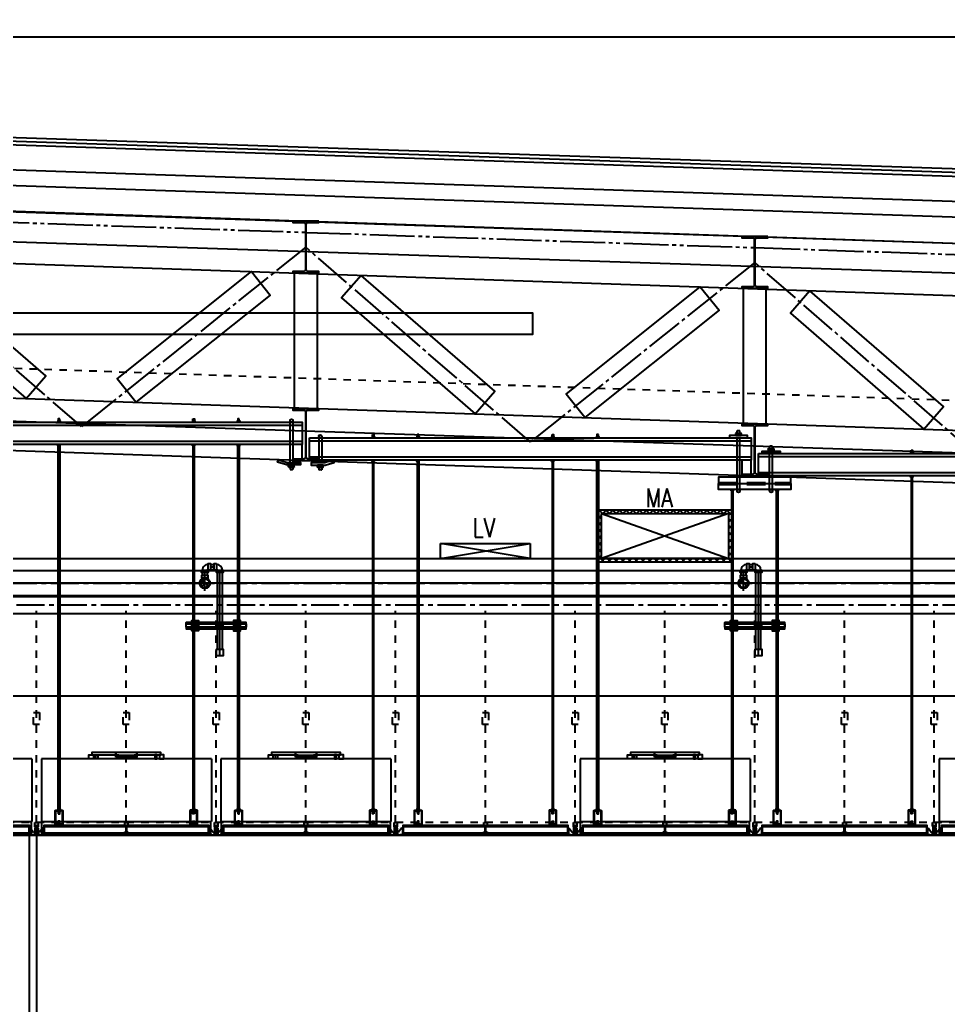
# Model space of a CAD drawing. Header units: millimetres. Extents: x -192235 to 515711, y 45168 to 947868.
# Drawn here: x 167088 to 173294, y 470063 to 476651 of the extents above; entities that cross this region are included whole.
import ezdxf
from ezdxf.enums import TextEntityAlignment as Align

# ---------------------------------------------------------------- set-up
doc = ezdxf.new("R2010")
doc.units = ezdxf.units.MM
doc.header["$LTSCALE"] = 1000
doc.header["$PDMODE"] = 1
for name, pattern in [('CENTER2', [1.125, 0.75, -0.125, 0.125, -0.125]), ('HIDDEN', [0.375, 0.25, -0.125]), ('HIDDEN2', [4.7625, 3.175, -1.5875]), ('TPH12-SEC-@20-1$0$CENTERK0', [0.65, 0.5, -0.05, 0.05, -0.05]), ('TPH12-SEC-@20-1$0$CENTERK5', [6.916, 6.667, -0.083, 0.083, -0.083]), ('TPH12-SEC-@20-1$0$DOTK1', [0.1, 0.05, -0.05]), ('TPH12-SEC-@20-1$0$PHANTOMK1', [1.415, 1, -0.083, 0.083, -0.083, 0.083, -0.083]), ('YCD-Xfa-Sec-24$0$HIDDEN', [0.375, 0.25, -0.125]), ('YCD-Xfa-Sec-24$0$HIDDEN2', [0.1875, 0.125, -0.0625])]:
    doc.linetypes.add(name, pattern=pattern)
for name, color, linetype in [('FS-LINE', 10, 'Continuous'), ('TPH12-SEC-@20-1$0$$FFU', 252, 'TPH12-SEC-@20-1$0$DOTK1'), ('TPH12-SEC-@20-1$0$H-SIN', 252, 'TPH12-SEC-@20-1$0$CENTERK5'), ('TPH12-SEC-@20-1$0$MEJI', 252, 'Continuous'), ('TPH12-SEC-@20-1$0$PT', 252, 'Continuous'), ('TPH12-SEC-@20-1$0$SIAGE1', 252, 'Continuous'), ('TPH12-SEC-@20-1$0$STEEL2', 252, 'Continuous'), ('TPH12-SEC-@20-1$0$STEEL3', 252, 'Continuous'), ('TPH12-SEC-@20-1$0$SUGATA3', 252, 'Continuous'), ('YCD-Xfa-Sec-24$0$A-C-Ceil-Hand_3-8', 2, 'Continuous'), ('YCD-Xfa-Sec-24$0$A-C-Ceiling Grid', 15, 'Continuous'), ('YCD-Xfa-Sec-24$0$Ceil-Sup-150', 3, 'Continuous'), ('YCD-Xfa-Sec-24$0$Ceil-Sup-P1001', 3, 'Continuous'), ('YCD-Xfa-Sec-24$0$FFU', 145, 'Continuous'), ('YFM1P-短$0$14P5-CSH-3-402-B$0$SH-TEXT', 4, 'Continuous'), ('YFM1P-短$0$M-FOUN', 252, 'Continuous'), ('YFM1P-短$0$M-HVAC-CMDUCT', 150, 'Continuous')]:
    doc.layers.add(name, color=color, linetype=linetype)
doc.styles.add('YFM1P-短$0$14P5-CSH-3-402-B$0$AA-TXT', font='simplex.shx', dxfattribs={"width": 0.8, "bigfont": 'CHINA.shx'})

# ---------------------------------------------------------------- blocks, each defined once
blk = doc.blocks.new('TPH12-SEC-@20-1')
at = {"layer": 'DEFPOINTS'}
for p, q in [((190000, 474600), (145000, 476100)), ((190000, 474400), (145000, 475900)), ((190000, 473200), (145000, 474700))]:
    blk.add_line(p, q, dxfattribs=at)
at = {"layer": 'TPH12-SEC-@20-1$0$$FFU'}
for p, q in [((160356.8, 474550.1), (189656.8, 473550.1)), ((167200, 471285), (167200, 472700)), ((167800, 471285), (167800, 472700)), ((168400, 471285), (168400, 472700)), ((169000, 471285), (169000, 472700)), ((169600, 471285), (169600, 472700)), ((170200, 471285), (170200, 472700)), ((170800, 471285), (170800, 472700)), ((171400, 471285), (171400, 472700)), ((172000, 471285), (172000, 472700)), ((172600, 471285), (172600, 472700)), ((173200, 471285), (173200, 472700)), ((189650, 471285), (100350, 471285)), ((189650, 471200), (100350, 471200))]:
    blk.add_line(p, q, dxfattribs=at)
for points in [[(167180, 471940), (167180, 472020), (167180, 472020), (167220, 472020), (167220, 471940)], [(167780, 471940), (167780, 472020), (167780, 472020), (167820, 472020), (167820, 471940)], [(168380, 471940), (168380, 472020), (168380, 472020), (168420, 472020), (168420, 471940)], [(168980, 471940), (168980, 472020), (168980, 472020), (169020, 472020), (169020, 471940)], [(169580, 471940), (169580, 472020), (169580, 472020), (169620, 472020), (169620, 471940)], [(170180, 471940), (170180, 472020), (170180, 472020), (170220, 472020), (170220, 471940)], [(170780, 471940), (170780, 472020), (170780, 472020), (170820, 472020), (170820, 471940)], [(171380, 471940), (171380, 472020), (171380, 472020), (171420, 472020), (171420, 471940)], [(171980, 471940), (171980, 472020), (171980, 472020), (172020, 472020), (172020, 471940)], [(172580, 471940), (172580, 472020), (172580, 472020), (172620, 472020), (172620, 471940)], [(173180, 471940), (173180, 472020), (173180, 472020), (173220, 472020), (173220, 471940)], [(167211, 471203), (167232.5, 471203), (167232.5, 471200), (167167.5, 471200), (167167.5, 471203), (167189, 471203), (167189, 471222), (167198.5, 471222), (167198.5, 471263), (167189, 471263), (167189, 471285), (167211, 471285), (167211, 471263), (167201.5, 471263), (167201.5, 471222), (167211, 471222)], [(167811, 471203), (167832.5, 471203), (167832.5, 471200), (167767.5, 471200), (167767.5, 471203), (167789, 471203), (167789, 471222), (167798.5, 471222), (167798.5, 471263), (167789, 471263), (167789, 471285), (167811, 471285), (167811, 471263), (167801.5, 471263), (167801.5, 471222), (167811, 471222)], [(168411, 471203), (168432.5, 471203), (168432.5, 471200), (168367.5, 471200), (168367.5, 471203), (168389, 471203), (168389, 471222), (168398.5, 471222), (168398.5, 471263), (168389, 471263), (168389, 471285), (168411, 471285), (168411, 471263), (168401.5, 471263), (168401.5, 471222), (168411, 471222)], [(169011, 471203), (169032.5, 471203), (169032.5, 471200), (168967.5, 471200), (168967.5, 471203), (168989, 471203), (168989, 471222), (168998.5, 471222), (168998.5, 471263), (168989, 471263), (168989, 471285), (169011, 471285), (169011, 471263), (169001.5, 471263), (169001.5, 471222), (169011, 471222)], [(169611, 471203), (169632.5, 471203), (169632.5, 471200), (169567.5, 471200), (169567.5, 471203), (169589, 471203), (169589, 471222), (169598.5, 471222), (169598.5, 471263), (169589, 471263), (169589, 471285), (169611, 471285), (169611, 471263), (169601.5, 471263), (169601.5, 471222), (169611, 471222)], [(170211, 471203), (170232.5, 471203), (170232.5, 471200), (170167.5, 471200), (170167.5, 471203), (170189, 471203), (170189, 471222), (170198.5, 471222), (170198.5, 471263), (170189, 471263), (170189, 471285), (170211, 471285), (170211, 471263), (170201.5, 471263), (170201.5, 471222), (170211, 471222)], [(170811, 471203), (170832.5, 471203), (170832.5, 471200), (170767.5, 471200), (170767.5, 471203), (170789, 471203), (170789, 471222), (170798.5, 471222), (170798.5, 471263), (170789, 471263), (170789, 471285), (170811, 471285), (170811, 471263), (170801.5, 471263), (170801.5, 471222), (170811, 471222)], [(171411, 471203), (171432.5, 471203), (171432.5, 471200), (171367.5, 471200), (171367.5, 471203), (171389, 471203), (171389, 471222), (171398.5, 471222), (171398.5, 471263), (171389, 471263), (171389, 471285), (171411, 471285), (171411, 471263), (171401.5, 471263), (171401.5, 471222), (171411, 471222)], [(172011, 471203), (172032.5, 471203), (172032.5, 471200), (171967.5, 471200), (171967.5, 471203), (171989, 471203), (171989, 471222), (171998.5, 471222), (171998.5, 471263), (171989, 471263), (171989, 471285), (172011, 471285), (172011, 471263), (172001.5, 471263), (172001.5, 471222), (172011, 471222)], [(172611, 471203), (172632.5, 471203), (172632.5, 471200), (172567.5, 471200), (172567.5, 471203), (172589, 471203), (172589, 471222), (172598.5, 471222), (172598.5, 471263), (172589, 471263), (172589, 471285), (172611, 471285), (172611, 471263), (172601.5, 471263), (172601.5, 471222), (172611, 471222)], [(173211, 471203), (173232.5, 471203), (173232.5, 471200), (173167.5, 471200), (173167.5, 471203), (173189, 471203), (173189, 471222), (173198.5, 471222), (173198.5, 471263), (173189, 471263), (173189, 471285), (173211, 471285), (173211, 471263), (173201.5, 471263), (173201.5, 471222), (173211, 471222)]]:
    blk.add_lwpolyline(points, close=True, dxfattribs=at)
at = {"layer": 'TPH12-SEC-@20-1$0$H-SIN'}
blk.add_line((84160.9, 471200), (201769.6, 471200), dxfattribs=at)
at = {"layer": 'TPH12-SEC-@20-1$0$MEJI'}
blk.add_line((193850, 476535), (146950, 476535), dxfattribs=at)
at = {"layer": 'TPH12-SEC-@20-1$0$PT'}
for p, q in [((167150, 471200), (167150, 466500)), ((167200, 471200), (167200, 466500))]:
    blk.add_line(p, q, dxfattribs=at)
at = {"layer": 'TPH12-SEC-@20-1$0$SIAGE1'}
for p, q in [((145000, 476382.9), (190650, 474861.2)), ((145000, 476277.8), (190461.5, 474762.4))]:
    blk.add_line(p, q, dxfattribs=at)
at = {"layer": 'TPH12-SEC-@20-1$0$STEEL2'}
for points in [[(169087, 475304.8), (168913, 475304.8), (168913, 475295.8), (168984, 475295.8, -0.414214), (168997, 475282.8), (168997, 474980.8, -0.414214), (168984, 474967.8), (168913, 474967.8), (168913, 474958.8), (169087, 474958.8), (169087, 474967.8), (169016, 474967.8, -0.414214), (169003, 474980.8), (169003, 475282.8, -0.414214), (169016, 475295.8), (169087, 475295.8)], [(172087, 475202.4), (171913, 475202.4), (171913, 475193.4), (171984, 475193.4, -0.414214), (171997, 475180.4), (171997, 474878.4, -0.414214), (171984, 474865.4), (171913, 474865.4), (171913, 474856.4), (172087, 474856.4), (172087, 474865.4), (172016, 474865.4, -0.414214), (172003, 474878.4), (172003, 475180.4, -0.414214), (172016, 475193.4), (172087, 475193.4)], [(169087, 474050.8), (168913, 474050.8), (168913, 474041.8), (168984, 474041.8, -0.414214), (168997, 474028.8), (168997, 473726.8, -0.414214), (168984, 473713.8), (168913, 473713.8), (168913, 473704.8), (169087, 473704.8), (169087, 473713.8), (169016, 473713.8, -0.414214), (169003, 473726.8), (169003, 474028.8, -0.414214), (169016, 474041.8), (169087, 474041.8)], [(172087, 473948.4), (171913, 473948.4), (171913, 473939.4), (171984, 473939.4, -0.414214), (171997, 473926.4), (171997, 473624.4, -0.414214), (171984, 473611.4), (171913, 473611.4), (171913, 473602.4), (172087, 473602.4), (172087, 473611.4), (172016, 473611.4, -0.414214), (172003, 473624.4), (172003, 473926.4, -0.414214), (172016, 473939.4), (172087, 473939.4)]]:
    blk.add_lwpolyline(points, format="xyb", close=True, dxfattribs=at)
at = {"layer": 'TPH12-SEC-@20-1$0$STEEL3'}
for p, q in [((160350, 475600), (189650, 474600)), ((160350, 475249.8), (189650, 474249.8)), ((160350, 474350.2), (189650, 473350.2)), ((160350, 474000), (189650, 473000))]:
    blk.add_line(p, q, dxfattribs=at)
at = {"layer": 'TPH12-SEC-@20-1$0$STEEL3', "linetype": 'TPH12-SEC-@20-1$0$PHANTOMK1', "ltscale": 0.3}
for p, q in [((166003, 475332), (168997, 475229.8)), ((169003, 475229.6), (171997, 475127.4)), ((172003, 475127.2), (174997, 475025.1))]:
    blk.add_line(p, q, dxfattribs=at)
at = {"layer": 'TPH12-SEC-@20-1$0$STEEL3', "linetype": 'TPH12-SEC-@20-1$0$CENTERK0', "ltscale": 0.5}
for p, q in [((167500, 473931.1), (166000, 475232.1)), ((169000, 475129.7), (167500, 473931.1)), ((170500, 473828.7), (169000, 475129.7)), ((172000, 475027.3), (170500, 473828.7)), ((173500, 473726.3), (172000, 475027.3))]:
    blk.add_line(p, q, dxfattribs=at)
at = {"layer": 'TPH12-SEC-@20-1$0$STEEL3'}
for points in [[(167131, 474118.8), (167262, 474269.9), (166369, 475044.4), (166238, 474893.3)], [(167863.8, 474093.8), (167738.9, 474250), (168636.2, 474967), (168761.1, 474810.7)], [(169075, 474050.8), (168925, 474050.8), (168925, 474958.8), (169075, 474958.8)], [(170131, 474016.4), (170262, 474167.5), (169369, 474942), (169238, 474790.9)], [(170863.8, 473991.4), (170738.9, 474147.6), (171636.2, 474864.6), (171761.1, 474708.4)], [(172075, 473948.4), (171925, 473948.4), (171925, 474856.4), (172075, 474856.4)], [(173131, 473914), (173262, 474065.1), (172369, 474839.6), (172238, 474688.5)]]:
    blk.add_lwpolyline(points, close=True, dxfattribs=at)
at = {"layer": 'TPH12-SEC-@20-1$0$SUGATA3'}
for p, q in [((145000, 476600), (190650, 475078.3)), ((145000, 476575), (190650, 475053.3)), ((145000, 476550), (190650, 475028.3))]:
    blk.add_line(p, q, dxfattribs=at)
blk = doc.blocks.new('YFM1P-短')
at = {"layer": 'YFM1P-短$0$M-HVAC-CMDUCT'}
h = blk.add_hatch(dxfattribs=at)
h.set_pattern_fill('ANSI37', color=256, scale=10)
h.paths.add_polyline_path([(119050, 473375), (118150, 473375), (118150, 473025), (119050, 473025)])
h.paths.add_polyline_path([(119025, 473350), (118175, 473350), (118175, 473050), (119025, 473050)], flags=16)
at = {"layer": 'YFM1P-短$0$M-FOUN'}
blk.add_line((190000, 473050), (100000, 473050), dxfattribs=at)
at = {"layer": 'YFM1P-短$0$M-FOUN', "color": 4}
for p, q in [((100000, 472885), (190000, 472885)), ((100000, 472130), (190000, 472130))]:
    blk.add_line(p, q, dxfattribs=at)
at = {"layer": 'YFM1P-短$0$M-FOUN', "color": 1}
blk.add_line((190000, 471200), (100000, 471200), dxfattribs=at)
at = {"layer": 'YFM1P-短$0$M-HVAC-CMDUCT'}
for p, q in [((118175, 473350), (119025, 473050)), ((119025, 473350), (118175, 473050)), ((120100, 473150), (119500, 473150)), ((119500, 473150), (119500, 473050)), ((119500, 473050), (120100, 473150)), ((120100, 473050), (119500, 473150)), ((120100, 473050), (120100, 473150)), ((119500, 473050), (120100, 473050))]:
    blk.add_line(p, q, dxfattribs=at)
for points in [[(119050, 473375), (118150, 473375), (118150, 473025), (119050, 473025)], [(119025, 473350), (118175, 473350), (118175, 473050), (119025, 473050)]]:
    blk.add_lwpolyline(points, close=True, dxfattribs=at)
at = {"layer": 'YFM1P-短$0$14P5-CSH-3-402-B$0$SH-TEXT', "color": 4, "style": 'YFM1P-短$0$14P5-CSH-3-402-B$0$AA-TXT', "text_generation_flag": 2, "width": 0.8}
for s, p in [('MA', (118638.7, 473455.6, 0)), ('LV', (119809.7, 473255.6, 0))]:
    blk.add_text(s, height=125, dxfattribs=at).set_placement(p, align=Align.MIDDLE_CENTER)
blk = doc.blocks.new('YCD-Xfa-Sec-24$0$Cap-4')
for p, q in [((1.76, 0), (-1.76, 0)), ((-1.9, -1.31), (-1.9, -0.18)), ((-1.9, -1.31), (-1.9, -0.18)), ((1.76, -1.49), (-1.76, -1.49)), ((1.76, -1.49), (-1.76, -1.49)), ((-1.39, -0.05), (-1.75, -0.05)), ((-1.39, -0.05), (-1.75, -0.05)), ((-1.39, -1.44), (-1.75, -1.44)), ((-1.39, -1.44), (-1.75, -1.44)), ((-1.02, -1.31), (-1.02, -0.18)), ((-1.02, -1.31), (-1.02, -0.18)), ((-0.95, -1.49), (-0.95, -3.09)), ((-0.95, -3.09), (-0.82, -3.22)), ((0.82, -3.22), (-0.82, -3.22)), ((0.53, -0.05), (-0.53, -0.05)), ((0.53, -0.05), (-0.53, -0.05)), ((0.53, -1.44), (-0.53, -1.44)), ((0.53, -1.44), (-0.53, -1.44)), ((0.82, -3.22), (0.95, -3.09)), ((0.95, -1.49), (0.95, -3.09)), ((1.02, -1.31), (1.02, -0.18)), ((1.02, -1.31), (1.02, -0.18)), ((1.39, -0.05), (1.75, -0.05)), ((1.39, -0.05), (1.75, -0.05)), ((1.39, -1.44), (1.75, -1.44)), ((1.39, -1.44), (1.75, -1.44)), ((1.9, -1.31), (1.9, -0.18)), ((1.9, -1.31), (1.9, -0.18))]:
    blk.add_line(p, q)
for centre, radius, start, end in [((-1.6, -0.27), 0.316, 120.56811, 163.207), ((-1.6, -0.27), 0.316, 120.56811, 163.207), ((-1.64, -0.33), 0.303, 111.89653, 149.5654), ((-1.64, -0.33), 0.303, 111.89653, 149.5654), ((-1.64, -1.16), 0.303, 210.4346, 248.10347), ((-1.64, -1.16), 0.303, 210.4346, 248.10347), ((-1.6, -1.22), 0.316, 196.793, 239.43189), ((-1.6, -1.22), 0.316, 196.793, 239.43189), ((-1.6, -1.26), 1.23, 61.78852, 80.11234), ((-1.6, -1.26), 1.23, 61.78852, 80.11234), ((-1.6, -0.23), 1.23, 279.88766, 298.21148), ((-1.6, -0.23), 1.23, 279.88766, 298.21148), ((-0.43, -1.46), 1.41, 94.15324, 114.87611), ((-0.43, -1.46), 1.41, 94.15324, 114.87611), ((-0.43, -0.03), 1.41, 245.12389, 265.84676), ((-0.43, -0.03), 1.41, 245.12389, 265.84676), ((0.43, -1.46), 1.41, 65.12389, 85.84676), ((0.43, -1.46), 1.41, 65.12389, 85.84676), ((0.43, -0.03), 1.41, 274.15324, 294.87611), ((0.43, -0.03), 1.41, 274.15324, 294.87611), ((1.6, -1.26), 1.23, 99.88766, 118.21148), ((1.6, -1.26), 1.23, 99.88766, 118.21148), ((1.6, -0.23), 1.23, 241.78852, 260.11234), ((1.6, -0.23), 1.23, 241.78852, 260.11234), ((1.64, -0.33), 0.303, 30.4346, 68.10347), ((1.64, -0.33), 0.303, 30.4346, 68.10347), ((1.64, -1.16), 0.303, 291.89653, 329.5654), ((1.64, -1.16), 0.303, 291.89653, 329.5654), ((1.6, -0.27), 0.316, 16.793, 59.43189), ((1.6, -0.27), 0.316, 16.793, 59.43189), ((1.6, -1.22), 0.316, 300.56811, 343.207), ((1.6, -1.22), 0.316, 300.56811, 343.207)]:
    blk.add_arc(centre, radius, start, end)
blk = doc.blocks.new('YCD-Xfa-Sec-24$0$cg-1')
blk.add_lwpolyline([(0, 68), (0, 0), (1100, 0), (1100, 2.8), (0, 2.8), (0, 15.2), (1100, 15.2), (1100, 55.7), (0, 55.7), (0, 68), (1100, 68), (1100, 0)])
blk = doc.blocks.new('YCD-Xfa-Sec-24$0$Ceil-4T')
for p, q in [((0.45, 5.1), (0, 5.1)), ((0, 5.1), (0, 0)), ((2.2, 0.33), (0, 0.33)), ((0, 0.25), (2.2, 0.25)), ((2.2, 0), (0, 0)), ((0.45, 4.8), (0.45, 5.1)), ((0.45, 4.8), (0.45, 0.33)), ((0.45, 4.8), (1.05, 4.8)), ((0.6, 0.33), (2.2, 0.33)), ((1.05, 4.8), (3, 2.05)), ((3, 2.05), (3.95, 2.05)), ((3.95, 1.55), (3.75, 0.88)), ((3.75, 0.88), (3.95, 0.88)), ((3.75, 0.88), (3.75, 0.25)), ((3.95, 4.8), (3.95, 0.3)), ((3.95, 0.88), (3.95, 1.55)), ((3.95, 0.88), (3.95, 0.45)), ((4.3, 5.1), (4.25, 5.1)), ((5.75, 5.1), (5.7, 5.1)), ((6.05, 4.8), (6.05, 0.3)), ((7, 2.05), (6.05, 2.05)), ((6.05, 1.55), (6.25, 0.88)), ((6.05, 0.88), (6.05, 1.55)), ((6.25, 0.88), (6.05, 0.88)), ((6.05, 0.88), (6.05, 0.45)), ((6.25, 0.88), (6.25, 0.25)), ((8.95, 4.8), (7, 2.05)), ((7.8, 0.33), (10, 0.33)), ((10, 0.25), (7.8, 0.25)), ((10, 0), (7.8, 0)), ((9.55, 4.8), (8.95, 4.8)), ((9.55, 5.1), (10, 5.1)), ((9.55, 4.8), (9.55, 5.1)), ((9.55, 4.8), (9.55, 0.28)), ((10, 5.1), (10, 0))]:
    blk.add_line(p, q)
for points in [[(5.58, 0.1), (5.54, 0.1, -0.414214), (5.5, 0.14), (5.5, 0.58, -0.414214), (5.52, 0.6), (5.82, 0.6, 0.414214), (5.84, 0.62), (5.84, 1.2, 0.414214), (5.74, 1.3), (4.26, 1.3, 0.414214), (4.16, 1.2), (4.16, 0.62, 0.414214), (4.18, 0.6), (4.48, 0.6, -0.414214), (4.5, 0.58), (4.5, 0.14, -0.414214), (4.46, 0.1), (4.42, 0.1, 0.414214), (4.4, 0.08), (4.4, 0.04, -0.414214), (4.36, 0), (2.24, 0, -0.414214), (2.2, 0.04), (2.2, 0.25), (2.2, 0.28, -0.414214), (2.25, 0.33), (2.27, 0.33, -0.414214), (2.32, 0.28), (2.32, 0.27, 0.414214), (2.34, 0.25), (3.87, 0.25, 0.414214), (3.97, 0.35), (3.97, 1.48, -0.414214), (3.99, 1.5), (4.2, 1.5, 0.414214), (4.3, 1.6), (4.3, 5.4, 0.414214), (4.2, 5.5), (3.96, 5.5, -0.414214), (3.94, 5.52), (3.94, 6.76, -0.414214), (3.98, 6.8), (4.46, 6.8, -0.414214), (4.5, 6.76), (4.5, 6.42, -0.414214), (4.48, 6.4), (4.18, 6.4, 0.414214), (4.16, 6.38), (4.16, 5.8, 0.414214), (4.26, 5.7), (5.74, 5.7, 0.414214), (5.84, 5.8), (5.84, 6.38, 0.414214), (5.82, 6.4), (5.52, 6.4, -0.414214), (5.5, 6.42), (5.5, 6.76, -0.414214), (5.54, 6.8), (6.02, 6.8, -0.414214), (6.06, 6.76), (6.06, 5.52, -0.414214), (6.04, 5.5), (5.8, 5.5, 0.414214), (5.7, 5.4), (5.7, 1.6, 0.414214), (5.8, 1.5), (6.01, 1.5, -0.414214), (6.03, 1.48), (6.03, 0.35, 0.414214), (6.13, 0.25), (7.66, 0.25, 0.414214), (7.68, 0.27), (7.68, 0.28, -0.414214), (7.73, 0.33), (7.75, 0.33, -0.414214), (7.8, 0.28), (7.8, 0.25), (7.8, 0.04, -0.414214), (7.76, 0), (5.64, 0, -0.414214), (5.6, 0.04), (5.6, 0.08, 0.414214)], [(4.52, 5.5, 0.414214), (4.42, 5.4), (4.42, 5.2, 0.414214), (4.52, 5.1), (5.48, 5.1, 0.414214), (5.58, 5.2), (5.58, 5.4, 0.414214), (5.48, 5.5)], [(5.58, 3.24, -0.684718), (5.41, 3.17, 0.441058), (4.59, 3.17, -0.684718), (4.42, 3.24), (4.42, 4.38), (4.42, 4.8, -0.414214), (4.52, 4.9), (5.48, 4.9, -0.414214), (5.58, 4.8), (5.58, 4.38)], [(5, 1.5), (5.48, 1.5, 0.414214), (5.58, 1.6), (5.58, 2.36, 0.684718), (5.41, 2.43, -0.441058), (4.59, 2.43, 0.684718), (4.42, 2.36), (4.42, 1.6, 0.414214), (4.52, 1.5)]]:
    blk.add_lwpolyline(points, format="xyb", close=True)
blk.add_circle((5, 2.8), 0.375)
for centre, radius, start, end in [((3.75, 0.45), 0.2, 270, 0), ((4.25, 4.8), 0.3, 90, 180), ((5.75, 4.8), 0.3, 0, 90), ((6.25, 0.45), 0.2, 180, 270)]:
    blk.add_arc(centre, radius, start, end)
for p in [(2.2, 0), (2.2, 0), (2.2, 0), (2.2, 0), (2.2, 0), (2.2, 0), (2.2, 0), (2.2, 0), (2.2, 0), (2.2, 0), (2.2, 0), (2.2, 0), (2.2, 0), (2.2, 0), (2.2, 0), (2.2, 0), (2.2, 0), (3.95, 0.35), (3.97, 0.41), (4.16, 0.64), (4.54, 5.1), (4.56, 4.9), (4.58, 5.1), (5.84, 0.65), (5.85, 0.67), (6.03, 0.41), (6.05, 0.35), (7.8, 0)]:
    blk.add_point(p)
blk = doc.blocks.new('YCD-Xfa-Sec-24$0$FFU-120x120x55')
for p, q in [((-56.8, 50.8), (-56.8, 9)), ((56.8, 50.8), (-56.8, 50.8)), ((56.8, 50.8), (56.8, 9)), ((-56.8, 9), (56.8, 9)), ((-56.5, 0), (-56.5, 9)), ((56.5, 0), (56.5, 9)), ((-56.5, 0), (56.5, 0))]:
    blk.add_line(p, q)
for points in [[(-22.03, 50.8), (-25, 50.8), (-25, 53.5), (-22.03, 53.5), (-22.03, 51.04)], [(-19, 50.8), (-20.35, 50.8), (-20.35, 53.5), (-19, 53.5), (-19, 51.04)], [(19, 50.8), (20.35, 50.8), (20.35, 53.5), (19, 53.5), (19, 50.95)], [(22.03, 50.8), (25, 50.8), (25, 53.5), (22.03, 53.5), (22.03, 50.95)], [(-7, 51.8), (-7, 52.7), (7, 52.7), (7, 51.8)]]:
    blk.add_lwpolyline(points, close=True)
for points in [[(-7, 54.87, 0.414214), (-7.13, 55), (-23, 55), (-23, 53.5), (-7.13, 53.5, 0.414214), (-7, 53.63)], [(6.87, 53.49, 0.396463), (7, 53.63), (7, 54.87, 0.414214), (6.87, 55), (-6.87, 55, 0.414214), (-7, 54.87), (-7, 53.63, 0.396539), (-6.87, 53.49, 0.029282)], [(7.13, 53.5), (23, 53.5), (23, 55), (7.13, 55, 0.414214), (7, 54.87), (7, 53.63, 0.414214)]]:
    blk.add_lwpolyline(points, format="xyb", close=True)
blk = doc.blocks.new('YCD-Xfa-Sec-24$0$Cap-3')
for p, q in [((-8, 2.8), (-11, 2)), ((-11, 2), (-11, 0)), ((-11, 2), (11, 2)), ((-11, 0), (11, 0)), ((-8, 9.2), (-8, 2.8)), ((0, 10), (-6, 10)), ((-4, 9.2), (-4, 2.8)), ((6, 10), (0, 10)), ((4, 2.8), (4, 9.2)), ((8, 9.2), (8, 2.8)), ((8, 2.8), (11, 2)), ((11, 2), (11, 0))]:
    blk.add_line(p, q)
for centre, radius, start, end in [((-6, 7.1), 2.9, 46.39718, 133.60282), ((-6, 4.9), 2.9, 226.39718, 313.60282), ((0, -0.4), 10.4, 67.38014, 112.61986), ((0, 12.4), 10.4, 247.38014, 292.61986), ((6, 7.1), 2.9, 46.39718, 133.60282), ((6, 4.9), 2.9, 226.39718, 313.60282)]:
    blk.add_arc(centre, radius, start, end)
blk = doc.blocks.new('YCD-Xfa-Sec-24')
at = {"layer": 'YCD-Xfa-Sec-24$0$A-C-Ceil-Hand_3-8', "elevation": 0}
for points in [[(541445.2, 403983.4), (541454.8, 403983.4), (541454.8, 403971.4), (541445.2, 403971.4)], [(541754.8, 403983.4), (541745.2, 403983.4), (541745.2, 403971.4), (541754.8, 403971.4)], [(542645.2, 403983.4), (542654.8, 403983.4), (542654.8, 403971.4), (542645.2, 403971.4)], [(539045.2, 403878.6), (539054.8, 403878.6), (539054.8, 403866.6), (539045.2, 403866.6)], [(539354.8, 403878.6), (539345.2, 403878.6), (539345.2, 403866.6), (539354.8, 403866.6)], [(540245.2, 403878.6), (540254.8, 403878.6), (540254.8, 403866.6), (540245.2, 403866.6)], [(540554.8, 403878.6), (540545.2, 403878.6), (540545.2, 403866.6), (540554.8, 403866.6)], [(536954.8, 403773.7), (536945.2, 403773.7), (536945.2, 403761.7), (536954.8, 403761.7)], [(541445.2, 401378), (541454.8, 401378), (541454.8, 403801.4), (541445.2, 403801.4)], [(541754.8, 401378), (541745.2, 401378), (541745.2, 403801.4), (541754.8, 403801.4)], [(542645.2, 401378), (542654.8, 401378), (542654.8, 403801.4), (542645.2, 403801.4)], [(539045.2, 401378), (539054.8, 401378), (539054.8, 403696.6), (539045.2, 403696.6)], [(539354.8, 401378), (539345.2, 401378), (539345.2, 403696.6), (539354.8, 403696.6)], [(540245.2, 401378), (540254.8, 401378), (540254.8, 403696.6), (540245.2, 403696.6)], [(540554.8, 401378), (540545.2, 401378), (540545.2, 403696.6), (540554.8, 403696.6)], [(536954.8, 401378), (536945.2, 401378), (536945.2, 403591.7), (536954.8, 403591.7)], [(537845.2, 401378), (537854.8, 401378), (537854.8, 403500.1), (537845.2, 403500.1)], [(538154.8, 401378), (538145.2, 401378), (538145.2, 403500.1), (538154.8, 403500.1)], [(536945.2, 401343), (536954.8, 401343), (536954.8, 401355), (536945.2, 401355)], [(537854.8, 401343), (537845.2, 401343), (537845.2, 401355), (537854.8, 401355)], [(538145.2, 401343), (538154.8, 401343), (538154.8, 401355), (538145.2, 401355)], [(539054.8, 401343), (539045.2, 401343), (539045.2, 401355), (539054.8, 401355)], [(539345.2, 401343), (539354.8, 401343), (539354.8, 401355), (539345.2, 401355)], [(540254.8, 401343), (540245.2, 401343), (540245.2, 401355), (540254.8, 401355)], [(540545.2, 401343), (540554.8, 401343), (540554.8, 401355), (540545.2, 401355)], [(541454.8, 401343), (541445.2, 401343), (541445.2, 401355), (541454.8, 401355)], [(541745.2, 401343), (541754.8, 401343), (541754.8, 401355), (541745.2, 401355)], [(542654.8, 401343), (542645.2, 401343), (542645.2, 401355), (542654.8, 401355)], [(536945.2, 401281), (536954.8, 401281), (536954.8, 401293), (536945.2, 401293)], [(537854.8, 401281), (537845.2, 401281), (537845.2, 401293), (537854.8, 401293)], [(538145.2, 401281), (538154.8, 401281), (538154.8, 401293), (538145.2, 401293)], [(539054.8, 401281), (539045.2, 401281), (539045.2, 401293), (539054.8, 401293)], [(539345.2, 401281), (539354.8, 401281), (539354.8, 401293), (539345.2, 401293)], [(540254.8, 401281), (540245.2, 401281), (540245.2, 401293), (540254.8, 401293)], [(540545.2, 401281), (540554.8, 401281), (540554.8, 401293), (540545.2, 401293)], [(541454.8, 401281), (541445.2, 401281), (541445.2, 401293), (541454.8, 401293)], [(541745.2, 401281), (541754.8, 401281), (541754.8, 401293), (541745.2, 401293)], [(542654.8, 401281), (542645.2, 401281), (542645.2, 401293), (542654.8, 401293)]]:
    blk.add_lwpolyline(points, close=True, dxfattribs=at)
for points in [[(536975, 401363), (536975, 401273, -0.414214), (536970, 401268), (536930, 401268, -0.414214), (536925, 401273), (536925, 401363, -0.414214), (536930, 401368), (536970, 401368, -0.414214)], [(536972, 401363), (536972, 401273, -0.414214), (536970, 401271), (536930, 401271, -0.414214), (536928, 401273), (536928, 401363, -0.414214), (536930, 401365), (536970, 401365, -0.414214)], [(537825, 401363), (537825, 401273, 0.414214), (537830, 401268), (537870, 401268, 0.414214), (537875, 401273), (537875, 401363, 0.414214), (537870, 401368), (537830, 401368, 0.414214)], [(537828, 401363), (537828, 401273, 0.414214), (537830, 401271), (537870, 401271, 0.414214), (537872, 401273), (537872, 401363, 0.414214), (537870, 401365), (537830, 401365, 0.414214)], [(538175, 401363), (538175, 401273, -0.414214), (538170, 401268), (538130, 401268, -0.414214), (538125, 401273), (538125, 401363, -0.414214), (538130, 401368), (538170, 401368, -0.414214)], [(538172, 401363), (538172, 401273, -0.414214), (538170, 401271), (538130, 401271, -0.414214), (538128, 401273), (538128, 401363, -0.414214), (538130, 401365), (538170, 401365, -0.414214)], [(539025, 401363), (539025, 401273, 0.414214), (539030, 401268), (539070, 401268, 0.414214), (539075, 401273), (539075, 401363, 0.414214), (539070, 401368), (539030, 401368, 0.414214)], [(539028, 401363), (539028, 401273, 0.414214), (539030, 401271), (539070, 401271, 0.414214), (539072, 401273), (539072, 401363, 0.414214), (539070, 401365), (539030, 401365, 0.414214)], [(539375, 401363), (539375, 401273, -0.414214), (539370, 401268), (539330, 401268, -0.414214), (539325, 401273), (539325, 401363, -0.414214), (539330, 401368), (539370, 401368, -0.414214)], [(539372, 401363), (539372, 401273, -0.414214), (539370, 401271), (539330, 401271, -0.414214), (539328, 401273), (539328, 401363, -0.414214), (539330, 401365), (539370, 401365, -0.414214)], [(540225, 401363), (540225, 401273, 0.414214), (540230, 401268), (540270, 401268, 0.414214), (540275, 401273), (540275, 401363, 0.414214), (540270, 401368), (540230, 401368, 0.414214)], [(540228, 401363), (540228, 401273, 0.414214), (540230, 401271), (540270, 401271, 0.414214), (540272, 401273), (540272, 401363, 0.414214), (540270, 401365), (540230, 401365, 0.414214)], [(540575, 401363), (540575, 401273, -0.414214), (540570, 401268), (540530, 401268, -0.414214), (540525, 401273), (540525, 401363, -0.414214), (540530, 401368), (540570, 401368, -0.414214)], [(540572, 401363), (540572, 401273, -0.414214), (540570, 401271), (540530, 401271, -0.414214), (540528, 401273), (540528, 401363, -0.414214), (540530, 401365), (540570, 401365, -0.414214)], [(541425, 401363), (541425, 401273, 0.414214), (541430, 401268), (541470, 401268, 0.414214), (541475, 401273), (541475, 401363, 0.414214), (541470, 401368), (541430, 401368, 0.414214)], [(541428, 401363), (541428, 401273, 0.414214), (541430, 401271), (541470, 401271, 0.414214), (541472, 401273), (541472, 401363, 0.414214), (541470, 401365), (541430, 401365, 0.414214)], [(541775, 401363), (541775, 401273, -0.414214), (541770, 401268), (541730, 401268, -0.414214), (541725, 401273), (541725, 401363, -0.414214), (541730, 401368), (541770, 401368, -0.414214)], [(541772, 401363), (541772, 401273, -0.414214), (541770, 401271), (541730, 401271, -0.414214), (541728, 401273), (541728, 401363, -0.414214), (541730, 401365), (541770, 401365, -0.414214)], [(542625, 401363), (542625, 401273, 0.414214), (542630, 401268), (542670, 401268, 0.414214), (542675, 401273), (542675, 401363, 0.414214), (542670, 401368), (542630, 401368, 0.414214)], [(542628, 401363), (542628, 401273, 0.414214), (542630, 401271), (542670, 401271, 0.414214), (542672, 401273), (542672, 401363, 0.414214), (542670, 401365), (542630, 401365, 0.414214)]]:
    blk.add_lwpolyline(points, format="xyb", close=True, dxfattribs=at)
at = {"layer": 'YCD-Xfa-Sec-24$0$Ceil-Sup-150'}
for p, q in [((541087, 403971), (541087, 403691.6)), ((541106.1, 403971), (541106.1, 403691.6)), ((538099.5, 403500.6), (538099.5, 403856.6)), ((538118.6, 403500.6), (538118.6, 403856.6)), ((540894, 403866.1), (540894, 403689.6)), ((540913, 403866.1), (540913, 403689.6)), ((537881.5, 403500.6), (537881.5, 403751.7)), ((537900.5, 403500.6), (537900.5, 403751.7))]:
    blk.add_line(p, q, dxfattribs=at)
for points in [[(543975, 403961.4), (541025, 403961.4), (541025, 403811.4), (543975, 403811.4)], [(543975, 403941.4), (541025, 403941.4), (541025, 403831.4), (543975, 403831.4)], [(540975, 403856.6), (538025, 403856.6), (538025, 403706.6), (540975, 403706.6)], [(540975, 403836.6), (538025, 403836.6), (538025, 403726.6), (540975, 403726.6)], [(538169, 403856.6), (538049, 403856.6), (538049, 403872.6), (538169, 403872.6)], [(537831, 403751.7), (537951, 403751.7), (537951, 403767.7), (537831, 403767.7)], [(541025, 403811.4), (541087, 403811.4), (541087, 403706.6), (541025, 403706.6)], [(537975, 403751.7), (535025, 403751.7), (535025, 403601.7), (537975, 403601.7)], [(537975, 403731.7), (535025, 403731.7), (535025, 403621.7), (537975, 403621.7)], [(538025, 403706.6), (538087, 403706.6), (538087, 403601.7), (538025, 403601.7)]]:
    blk.add_lwpolyline(points, close=True, dxfattribs=at)
for points in [[(540877.4, 403673.6, -0.072199), (540864.3, 403675.5), (540811.4, 403691.1), (540816, 403706.5), (540868.8, 403690.8, 0.072199), (540877.4, 403689.6), (540963.5, 403689.6), (540963.5, 403673.6)], [(541122.6, 403675.6, 0.072199), (541135.7, 403677.5), (541188.6, 403693.1), (541184, 403708.5), (541131.2, 403692.8, -0.072199), (541122.6, 403691.6), (541036.5, 403691.6), (541036.5, 403675.6)]]:
    blk.add_lwpolyline(points, format="xyb", close=True, dxfattribs=at)
for centre, start, end in [((541096.5, 403971), 0, 180), ((540903.5, 403866.1), 0, 180), ((537891, 403500.6), 180, 0), ((538109, 403500.6), 180, 0)]:
    blk.add_arc(centre, 9.53, start, end, dxfattribs=at)
at = {"layer": 'YCD-Xfa-Sec-24$0$Ceil-Sup-150', "linetype": 'YCD-Xfa-Sec-24$0$HIDDEN', "ltscale": 0.01}
for centre, start, end in [((541096.5, 403971), 180, 0), ((540903.5, 403866.1), 180, 0), ((537891, 403500.6), 0, 180), ((538109, 403500.6), 0, 180)]:
    blk.add_arc(centre, 9.53, start, end, dxfattribs=at)
at = {"layer": 'YCD-Xfa-Sec-24$0$Ceil-Sup-P1001', "linetype": 'YCD-Xfa-Sec-24$0$HIDDEN2'}
for p, q in [((538241.4, 403558.5), (537758.6, 403558.5)), ((538241.4, 403544.2), (537758.6, 403544.2))]:
    blk.add_line(p, q, dxfattribs=at)
at = {"layer": 'YCD-Xfa-Sec-24$0$Ceil-Sup-P1001'}
for points in [[(538241.4, 403551.4), (537758.6, 403551.4), (537758.6, 403592.7), (538241.4, 403592.7)], [(538241.4, 403551.4), (537758.6, 403551.4), (537758.6, 403510.1), (538241.4, 403510.1)]]:
    blk.add_lwpolyline(points, close=True, dxfattribs=at)
at = {"layer": 'YCD-Xfa-Sec-24$0$A-C-Ceil-Hand_3-8'}
for p in [(541450, 403961.4), (542650, 403961.4), (539050, 403856.6), (540250, 403856.6), (537850, 401368, 0), (539050, 401368, 0), (540250, 401368, 0), (541450, 401368, 0), (542650, 401368, 0), (537850, 401271, 0), (539050, 401271, 0), (540250, 401271, 0), (541450, 401271, 0), (542650, 401271, 0)]:
    blk.add_blockref('YCD-Xfa-Sec-24$0$Cap-3', p, dxfattribs=at)
at = {"layer": 'YCD-Xfa-Sec-24$0$A-C-Ceil-Hand_3-8', "xscale": -1}
for p in [(541750, 403961.4), (539350, 403856.6), (540550, 403856.6), (536950, 403751.7), (536950, 401368, 0), (538150, 401368, 0), (539350, 401368, 0), (540550, 401368, 0), (541750, 401368, 0), (536950, 401271, 0), (538150, 401271, 0), (539350, 401271, 0), (540550, 401271, 0), (541750, 401271, 0)]:
    blk.add_blockref('YCD-Xfa-Sec-24$0$Cap-3', p, dxfattribs=at)
at = {"layer": 'YCD-Xfa-Sec-24$0$A-C-Ceil-Hand_3-8', "rotation": 180}
for p in [(541450, 403811.4), (542650, 403811.4), (539050, 403706.6), (540250, 403706.6), (537850, 403510.1), (537850, 401365, 0), (539050, 401365, 0), (540250, 401365, 0), (541450, 401365, 0), (542650, 401365, 0)]:
    blk.add_blockref('YCD-Xfa-Sec-24$0$Cap-3', p, dxfattribs=at)
at = {"layer": 'YCD-Xfa-Sec-24$0$A-C-Ceil-Hand_3-8', "xscale": -1, "rotation": 180}
for p in [(541750, 403811.4), (539350, 403706.6), (540550, 403706.6), (536950, 403601.7), (538150, 403510.1), (536950, 401365, 0), (538150, 401365, 0), (539350, 401365, 0), (540550, 401365, 0), (541750, 401365, 0)]:
    blk.add_blockref('YCD-Xfa-Sec-24$0$Cap-3', p, dxfattribs=at)
at = {"layer": 'YCD-Xfa-Sec-24$0$A-C-Ceiling Grid', "xscale": -1}
for p in [(536750, 401200, 0), (537950, 401200, 0), (539150, 401200, 0), (540350, 401200, 0), (541550, 401200, 0), (542750, 401200, 0), (543950, 401200, 0)]:
    blk.add_blockref('YCD-Xfa-Sec-24$0$cg-1', p, dxfattribs=at)
at = {"layer": 'YCD-Xfa-Sec-24$0$A-C-Ceiling Grid', "xscale": -10, "yscale": 10, "zscale": 10}
for p in [(536850, 401200, 0), (538050, 401200, 0), (539250, 401200, 0), (540450, 401200, 0), (541650, 401200, 0), (542850, 401200, 0)]:
    blk.add_blockref('YCD-Xfa-Sec-24$0$Ceil-4T', p, dxfattribs=at)
at = {"layer": 'YCD-Xfa-Sec-24$0$Ceil-Sup-150', "yscale": 10, "zscale": 10, "rotation": 180}
for p, xscale in [((538109, 403872.6), -10), ((537891, 403767.7), 10)]:
    blk.add_blockref('YCD-Xfa-Sec-24$0$Cap-4', p, dxfattribs=dict(at, xscale=xscale))
at = {"layer": 'YCD-Xfa-Sec-24$0$Ceil-Sup-150', "yscale": 10, "zscale": 10}
for p, xscale in [((540903.5, 403673.6), -10), ((541096.5, 403675.6), 10)]:
    blk.add_blockref('YCD-Xfa-Sec-24$0$Cap-4', p, dxfattribs=dict(at, xscale=xscale))
at = {"layer": 'YCD-Xfa-Sec-24$0$FFU', "xscale": -10, "yscale": 10, "zscale": 10}
for p in [(536199.6, 401202.5, 0), (538599.6, 401202.5, 0), (540999.6, 401202.5, 0), (542199.6, 401202.5, 0), (543399.6, 401202.5, 0)]:
    blk.add_blockref('YCD-Xfa-Sec-24$0$FFU-120x120x55', p, dxfattribs=at)
blk = doc.blocks.new('FS-90-25A')
at = {"layer": 'FS-LINE'}
for points in [[(2.15, -1.6), (-2.15, -1.6), (-2.15, 0), (2.15, 0)], [(-2.21, -1.66), (-2.21, -5.96), (-3.81, -5.96), (-3.81, -1.66)]]:
    blk.add_lwpolyline(points, close=True, dxfattribs=at)
for radius in [0.54, 3.88]:
    blk.add_arc((-2.21, -1.6), radius, 270, 0, dxfattribs=at)
blk = doc.blocks.new('L30-SP-TD-50x25-rd48.41375')
at = {"layer": 'FS-LINE'}
h = blk.add_hatch(dxfattribs=at)
h.set_pattern_fill('ANSI31', color=1, scale=1.5, style=0)
h.set_pattern_definition([(45, (-11264.6674, 12496.2735), (-3.367596, 3.367596), [])])
edge = h.paths.add_edge_path()
edge.add_arc((-7687.5, 18898.41), 3.02, 90, 270)
edge.add_arc((-7687.5, 18896.91), 1.51, 270, 450)
edge.add_arc((-7687.5, 18899.92), 1.51, 90, 270, ccw=False)
for p, q in [((-7683.69, 18911.02), (-7681.31, 18911.02)), ((-7683.69, 18907.68), (-7681.31, 18907.68)), ((-7689.17, 18901.94), (-7689.47, 18901.3)), ((-7689.17, 18903.54), (-7689.17, 18905.54)), ((-7685.83, 18903.54), (-7685.83, 18905.54)), ((-7685.83, 18901.94), (-7685.53, 18901.3)), ((-7679.17, 18854.25), (-7679.17, 18905.54)), ((-7675.83, 18854.25), (-7675.83, 18905.54)), ((-7695, 18873.56), (-7695, 18866.56)), ((-7678.35, 18869.5), (-7678.35, 18870.63)), ((-7677.9, 18870.81), (-7678.3, 18870.81)), ((-7678.3, 18870.44), (-7677.9, 18870.44)), ((-7678.3, 18869.69), (-7677.9, 18869.69)), ((-7677.9, 18869.31), (-7678.3, 18869.31)), ((-7677.9, 18870.81), (-7677.85, 18870.91)), ((-7677.9, 18869.31), (-7677.85, 18869.21)), ((-7677.85, 18869.21), (-7677.85, 18870.91)), ((-7677.85, 18870.91), (-7677.75, 18870.91)), ((-7677.75, 18869.21), (-7677.85, 18869.21)), ((-7677.75, 18870.91), (-7677.75, 18869.21)), ((-7677.25, 18869.21), (-7677.25, 18870.91)), ((-7677.25, 18870.91), (-7677.15, 18870.91)), ((-7677.15, 18869.21), (-7677.25, 18869.21)), ((-7677.15, 18870.91), (-7677.15, 18869.21)), ((-7677.1, 18870.81), (-7677.15, 18870.91)), ((-7677.1, 18869.31), (-7677.15, 18869.21)), ((-7677.1, 18870.81), (-7676.7, 18870.81)), ((-7676.7, 18870.44), (-7677.1, 18870.44)), ((-7676.7, 18869.69), (-7677.1, 18869.69)), ((-7677.1, 18869.31), (-7676.7, 18869.31)), ((-7676.65, 18870.63), (-7676.65, 18869.5)), ((-7665, 18873.56), (-7665, 18866.56))]:
    blk.add_line(p, q, dxfattribs=at)
at = {"layer": 'FS-LINE', "color": 1, "linetype": 'CENTER2', "ltscale": 0.1}
for p, q in [((-7683.69, 18909.35), (-7681.31, 18909.35)), ((-7677.5, 18850), (-7677.5, 18905.54))]:
    blk.add_line(p, q, dxfattribs=at)
at = {"layer": 'FS-LINE', "color": 1, "linetype": 'CENTER2', "ltscale": 0.01}
blk.add_line((-7687.5, 18903.43), (-7687.5, 18905.54), dxfattribs=at)
at = {"layer": 'FS-LINE', "color": 1, "linetype": 'CENTER2', "ltscale": 0.05}
for p, q in [((-7687.5, 18893.4), (-7687.5, 18903.43)), ((-7692.52, 18898.41), (-7682.48, 18898.41))]:
    blk.add_line(p, q, dxfattribs=at)
at = {"layer": 'FS-LINE'}
for points in [[(-7687.5, 18901.43, 1), (-7687.5, 18898.41, -1), (-7687.5, 18895.4, -1)], [(-7692.7, 18872.46), (-7692.7, 18867.66, -1), (-7693.3, 18867.66), (-7693.3, 18872.46, -1)], [(-7667.3, 18872.46), (-7667.3, 18867.66, 1), (-7666.7, 18867.66), (-7666.7, 18872.46, 1)]]:
    blk.add_lwpolyline(points, format="xyb", close=True, dxfattribs=at)
for points in [[(-7689.65, 18901.94), (-7685.35, 18901.94), (-7685.35, 18903.54), (-7689.65, 18903.54)], [(-7677.75, 18871.61), (-7679.42, 18871.61), (-7679.42, 18868.51), (-7677.75, 18868.51)], [(-7677.75, 18871.61), (-7677.5, 18871.61), (-7677.5, 18868.51), (-7677.75, 18868.51)], [(-7677.5, 18871.61), (-7677.25, 18871.61), (-7677.25, 18868.51), (-7677.5, 18868.51)], [(-7677.25, 18871.61), (-7675.58, 18871.61), (-7675.58, 18868.51), (-7677.25, 18868.51)], [(-7679.65, 18850), (-7679.65, 18854.25), (-7675.35, 18854.25), (-7675.35, 18850)]]:
    blk.add_lwpolyline(points, close=True, dxfattribs=at)
for points in [[(-7700, 18868.95), (-7700, 18868), (-7660, 18868), (-7660, 18872.13), (-7700, 18872.13), (-7700, 18871.18), (-7660, 18871.18), (-7660, 18868.95), (-7700, 18868.95), (-7700, 18872.13)], [(-7694.15, 18873.56), (-7695.95, 18873.56), (-7695.95, 18866.56), (-7694.15, 18866.56), (-7694.15, 18873.56), (-7691.65, 18873.56), (-7691.65, 18866.56), (-7696.25, 18866.56), (-7696.25, 18873.56), (-7695.95, 18873.56)], [(-7678.35, 18870.46), (-7679.25, 18870.46), (-7679.35, 18870.36), (-7679.35, 18869.77), (-7679.25, 18869.67), (-7678.35, 18869.67)], [(-7665.85, 18873.56), (-7664.05, 18873.56), (-7664.05, 18866.56), (-7665.85, 18866.56), (-7665.85, 18873.56), (-7668.35, 18873.56), (-7668.35, 18866.56), (-7663.75, 18866.56), (-7663.75, 18873.56), (-7664.05, 18873.56)]]:
    blk.add_lwpolyline(points, dxfattribs=at)
for points in [[(-7692.65, 18872.13), (-7692.65, 18872.64, 1), (-7693.35, 18872.64), (-7693.35, 18872.13)], [(-7692.65, 18868), (-7692.65, 18867.49, -1), (-7693.35, 18867.49), (-7693.35, 18868)], [(-7667.35, 18872.13), (-7667.35, 18872.64, -1), (-7666.65, 18872.64), (-7666.65, 18872.13)], [(-7667.35, 18868), (-7667.35, 18867.49, 1), (-7666.65, 18867.49), (-7666.65, 18868)]]:
    blk.add_lwpolyline(points, format="xyb", dxfattribs=at)
at = {"layer": 'FS-LINE', "linetype": 'HIDDEN', "ltscale": 0.01}
for points in [[(-7679.17, 18871.61), (-7679.42, 18871.61), (-7679.42, 18868.51), (-7679.17, 18868.51)], [(-7675.83, 18871.61), (-7675.58, 18871.61), (-7675.58, 18868.51), (-7675.83, 18868.51)]]:
    blk.add_lwpolyline(points, close=True, dxfattribs=at)
at = {"layer": 'FS-LINE'}
for radius in [3.5, 3.02]:
    blk.add_circle((-7687.5, 18898.41), radius, dxfattribs=at)
at = {"layer": 'FS-LINE', "linetype": 'HIDDEN2', "ltscale": 0.01}
for centre in [(-7693, 18872.46), (-7693, 18867.66), (-7667, 18872.46), (-7667, 18867.66)]:
    blk.add_circle(centre, 0.3, dxfattribs=at)
at = {"layer": 'FS-LINE'}
for centre, radius, start, end in [((-7677.97, 18870.63), 0.377, 150.13717, 209.86283), ((-7676.92, 18870.06), 1.43, 164.81071, 195.18929), ((-7677.97, 18869.5), 0.377, 150.13717, 209.86283), ((-7678.23, 18870.63), 0.377, 330.13717, 29.86283), ((-7679.28, 18870.06), 1.43, 344.81071, 15.18929), ((-7678.23, 18869.5), 0.377, 330.13717, 29.86283), ((-7676.77, 18870.63), 0.377, 150.13717, 209.86283), ((-7675.72, 18870.06), 1.43, 164.81071, 195.18929), ((-7676.77, 18869.5), 0.377, 150.13717, 209.86283), ((-7677.03, 18870.63), 0.377, 330.13717, 29.86283), ((-7678.08, 18870.06), 1.43, 344.81071, 15.18929), ((-7677.03, 18869.5), 0.377, 330.13717, 29.86283)]:
    blk.add_arc(centre, radius, start, end, dxfattribs=at)
for p, rotation in [((-7687.5, 18905.54), 180), ((-7681.31, 18909.35), 90)]:
    blk.add_blockref('FS-90-25A', p, dxfattribs=dict(at, rotation=rotation))
blk = doc.blocks.new('SP-L30-25')
at = {"layer": 'FS-LINE'}
for p, q in [((159702.4, 472968.3), (187750, 472968.3)), ((187750, 472800), (159702.4, 472800))]:
    blk.add_line(p, q, dxfattribs=at)
at = {"layer": 'FS-LINE', "color": 1, "linetype": 'CENTER2', "ltscale": 0.25}
blk.add_line((159702.4, 472884.1), (187645.9, 472884.1), dxfattribs=at)
at = {"layer": 'FS-LINE', "xscale": 10, "yscale": 10, "zscale": 10}
for p in [(245200, 283900), (248800, 283900)]:
    blk.add_blockref('L30-SP-TD-50x25-rd48.41375', p, dxfattribs=at)
blk = doc.blocks.new('HP-L30-25')
at = {"layer": 'FS-LINE', "color": 1, "linetype": 'CENTER2', "ltscale": 0.25}
blk.add_line((187222.8, 472737.1), (159618.6, 472737.1), dxfattribs=at)
at = {"layer": 'FS-LINE'}
for p, q in [((187300, 472794.3), (160000, 472794.3)), ((187300, 472680), (160000, 472680))]:
    blk.add_line(p, q, dxfattribs=at)

msp = doc.modelspace()

# ---------------------------------------------------------------- hatches: boundary and pattern name
at = {"true_color": 0xffffff}
h = msp.add_hatch(dxfattribs=at)
h.set_pattern_fill('ANSI31', scale=0.1)
edge = h.paths.add_edge_path()
edge.add_line((100000, 482700), (189649.99998, 482700))
edge.add_line((100000, 483000), (189649.99998, 483000))
edge.add_line((118433.49298, 471281.03175), (116868.88374, 471281.03175))
h.paths.add_polyline_path([(106717.73794, 482746.34146), (106937.07128, 482746.34146), (106937.07128, 482956.34146), (106717.73794, 482956.34146)], flags=25)
h.paths.add_polyline_path([(116851.27788, 482746.34146), (117070.61122, 482746.34146), (117070.61122, 482956.34146), (116851.27788, 482956.34146)], flags=25)
h.paths.add_polyline_path([(126310.22085, 482746.34146), (126529.55419, 482746.34146), (126529.55419, 482956.34146), (126310.22085, 482956.34146)], flags=25)
h.paths.add_polyline_path([(137161.91916, 482746.34146), (137381.2525, 482746.34146), (137381.2525, 482956.34146), (137161.91916, 482956.34146)], flags=25)
h.paths.add_polyline_path([(147414.49447, 482746.34146), (147633.82781, 482746.34146), (147633.82781, 482956.34146), (147414.49447, 482956.34146)], flags=25)
h.paths.add_polyline_path([(157005.85385, 482746.34146), (157225.18718, 482746.34146), (157225.18718, 482956.34146), (157005.85385, 482956.34146)], flags=25)
h.paths.add_polyline_path([(181423.90981, 482746.34146), (181643.24315, 482746.34146), (181643.24315, 482956.34146), (181423.90981, 482956.34146)], flags=25)
h.paths.add_polyline_path([(168993.12099, 482746.34146), (169212.45433, 482746.34146), (169212.45433, 482956.34146), (168993.12099, 482956.34146)], flags=25)

# ---------------------------------------------------------------- next in the draw order: block references
msp.add_blockref('TPH12-SEC-@20-1', (0, 0))

# ---------------------------------------------------------------- next in the draw order: linework, layer by layer
msp.add_lwpolyline([(154652.40603, 474691.82343), (170514.91389, 474691.82343), (170514.91389, 474546.31501), (154652.40603, 474546.31501)], close=True)

# ---------------------------------------------------------------- next in the draw order: block references
at = {"xscale": -1}
for name, p in [('YFM1P-短', (290000, 0)), ('YCD-Xfa-Sec-24', (710000, 70000))]:
    msp.add_blockref(name, p, dxfattribs=at)
at = {"layer": 'FS-LINE'}
for name in ['SP-L30-25', 'HP-L30-25']:
    msp.add_blockref(name, (0, 0), dxfattribs=at)

doc.saveas('drawing.dxf')
